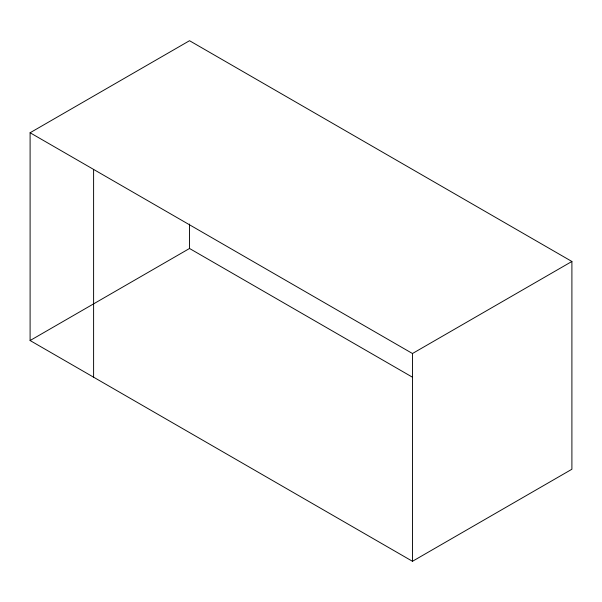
<?xml version="1.0" encoding="UTF-8"?>
<svg xmlns="http://www.w3.org/2000/svg" width="602" height="602" viewBox="0 0 602 602"><rect width="100%" height="100%" fill="white"/><g stroke="black" fill="none" stroke-linecap="round" stroke-linejoin="round"><path stroke-width="0.9" d="M30.1 132.756L189.525 40.71L571.9 261.471L571.9 469.244L412.475 561.29L30.1 340.529L30.1 132.756L412.475 353.517L571.9 261.471M30.1 340.529L189.525 248.483L412.438 377.183M412.475 353.517L412.475 561.29M189.525 224.042L189.525 248.483M93.603 169.418L93.603 377.191"/></g></svg>
